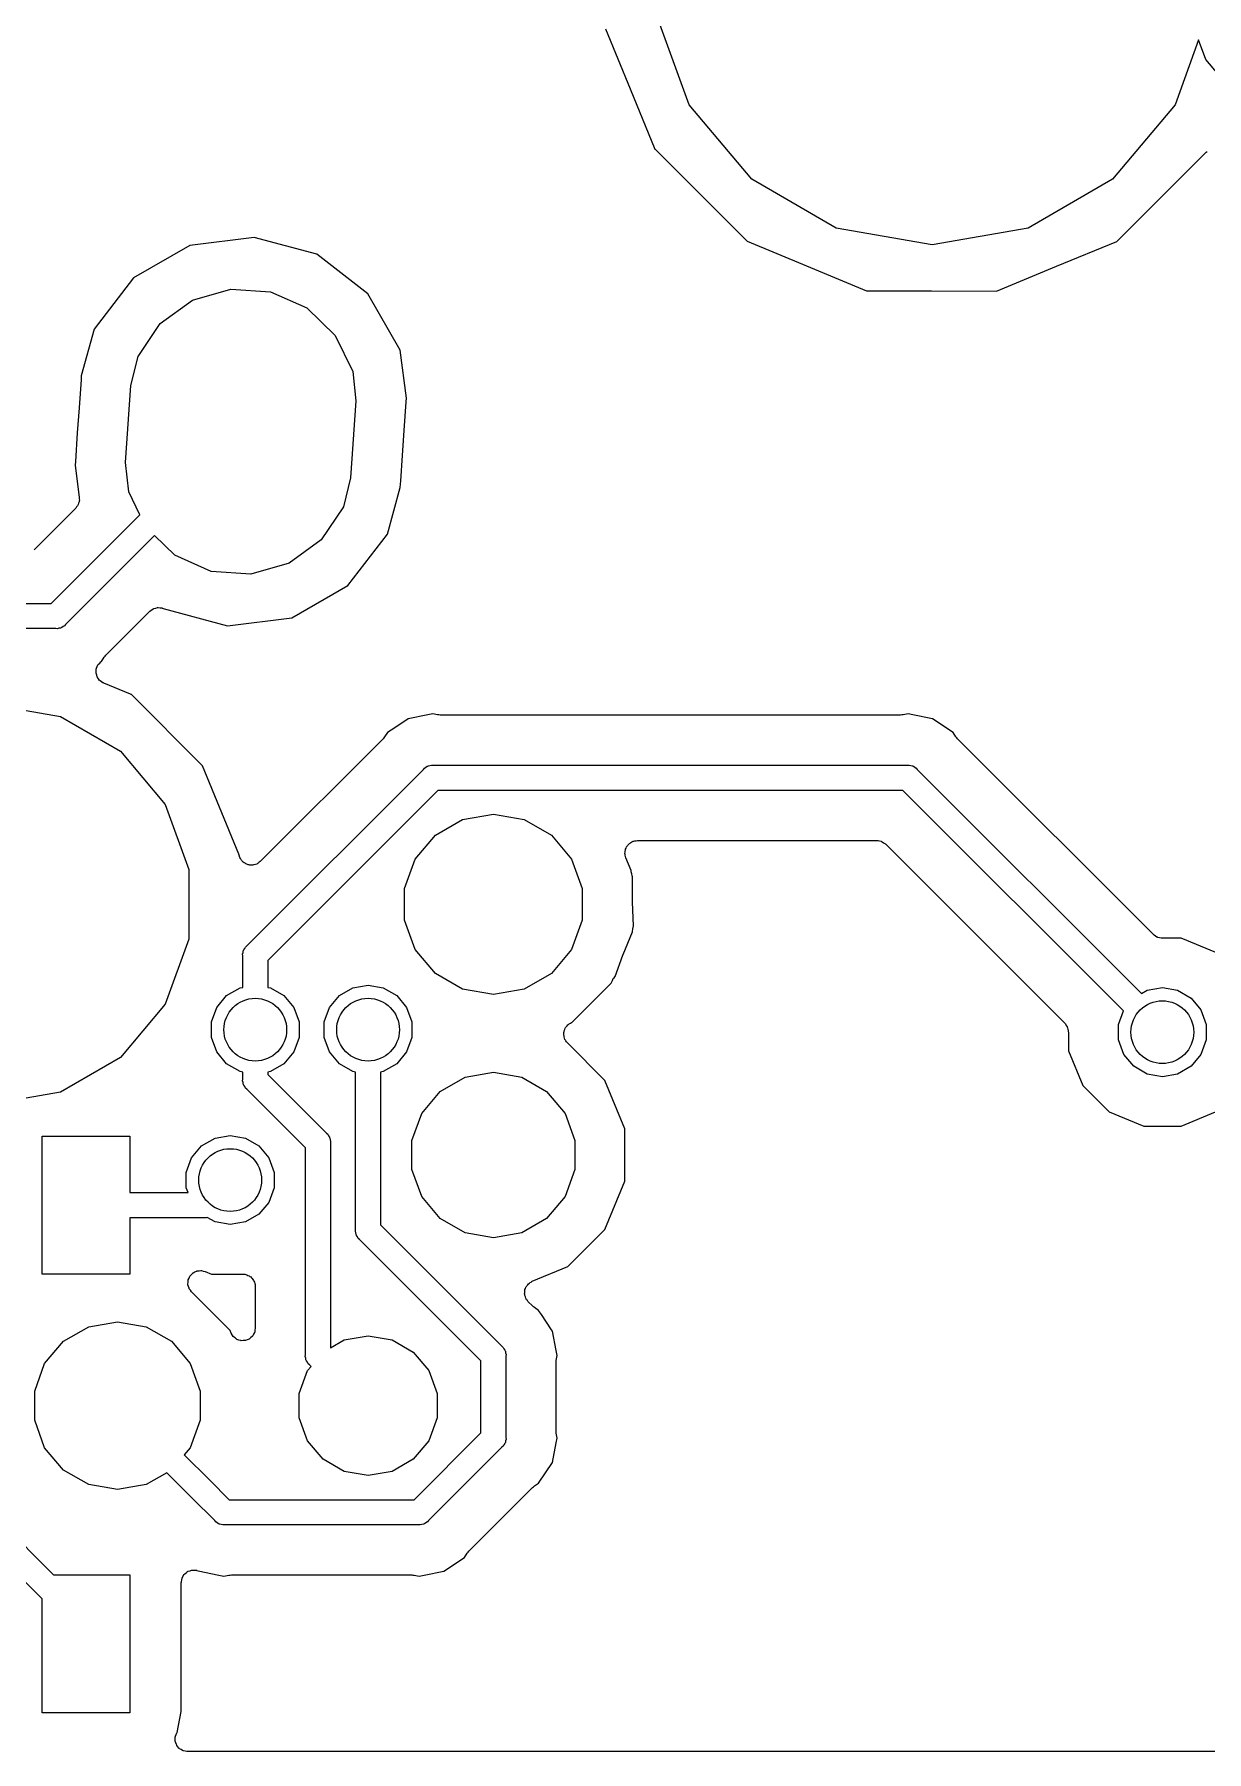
# Model space of a CAD drawing. Extents: x 240.1 to 314.9, y -176.2 to -102.8.
# Drawn here: x 287.45 to 299.33, y -176.23 to -158.82 of the extents above; entities that cross this region are included whole.
import ezdxf

# ---------------------------------------------------------------- set-up
doc = ezdxf.new("R2010")
doc.units = 0
doc.header["$MEASUREMENT"] = 0
doc.layers.add('BLACK', color=7, linetype='CONTINUOUS')

msp = doc.modelspace()

# ---------------------------------------------------------------- linework, layer by layer
at = {"layer": 'BLACK', "linetype": 'CONTINUOUS'}
for p, q in [((294.083, -159.537), (293.745, -158.609)), ((293.235, -158.768), (293.487, -159.376)), ((299.246, -158.88), (299.007, -159.537)), ((299.319, -159.08), (299.246, -158.88)), ((299.75, -159.593), (299.319, -159.08)), ((293.487, -159.376), (293.487, -159.376)), ((293.487, -159.376), (293.487, -159.376)), ((293.487, -159.376), (293.737, -159.986)), ((294.717, -160.293), (294.083, -159.537)), ((299.007, -159.537), (298.373, -160.293)), ((293.737, -159.986), (293.738, -159.986)), ((293.738, -159.986), (294.671, -160.919)), ((298.416, -160.922), (299.314, -160.024)), ((299.314, -160.024), (299.323, -160.018)), ((299.323, -160.018), (299.331, -160.01)), ((295.573, -160.787), (294.717, -160.293)), ((298.373, -160.293), (297.517, -160.787)), ((296.545, -160.958), (295.573, -160.787)), ((297.517, -160.787), (296.545, -160.958)), ((289.024, -160.964), (288.454, -161.291)), ((289.676, -160.881), (289.024, -160.964)), ((290.31, -161.053), (289.676, -160.881)), ((294.671, -160.919), (295.274, -161.169)), ((297.806, -161.173), (298.416, -160.923)), ((298.416, -160.923), (298.416, -160.922)), ((290.829, -161.454), (290.31, -161.053)), ((288.454, -161.291), (288.053, -161.81)), ((295.274, -161.169), (295.274, -161.169)), ((295.274, -161.169), (295.274, -161.169)), ((295.274, -161.169), (295.882, -161.423)), ((297.198, -161.425), (297.806, -161.173)), ((297.806, -161.173), (297.806, -161.173)), ((297.806, -161.173), (297.806, -161.173)), ((289.05, -161.517), (289.438, -161.406)), ((289.438, -161.406), (289.84, -161.434)), ((289.84, -161.434), (290.208, -161.597)), ((291.156, -162.024), (290.829, -161.454)), ((295.882, -161.423), (296.54, -161.423)), ((296.54, -161.423), (296.54, -161.423)), ((296.54, -161.423), (296.54, -161.423)), ((296.54, -161.423), (297.198, -161.425)), ((288.724, -161.755), (289.05, -161.517)), ((290.208, -161.597), (290.498, -161.877)), ((288.053, -161.81), (287.924, -162.284)), ((288.499, -162.089), (288.724, -161.755)), ((290.498, -161.877), (290.675, -162.239)), ((288.427, -162.382), (288.499, -162.089)), ((291.218, -162.511), (291.156, -162.024)), ((287.922, -162.32), (287.902, -162.61)), ((287.924, -162.284), (287.922, -162.32)), ((287.922, -162.32), (287.922, -162.32)), ((290.675, -162.239), (290.707, -162.539)), ((288.373, -163.161), (288.427, -162.382)), ((291.216, -162.547), (291.218, -162.511)), ((287.902, -162.61), (287.884, -162.863)), ((290.707, -162.539), (290.653, -163.318)), ((291.196, -162.837), (291.216, -162.547)), ((291.216, -162.547), (291.216, -162.547)), ((287.884, -162.863), (287.864, -163.153)), ((287.884, -162.863), (287.884, -162.863)), ((291.178, -163.09), (291.196, -162.837)), ((291.196, -162.837), (291.196, -162.837)), ((287.864, -163.153), (287.862, -163.189)), ((287.862, -163.189), (287.904, -163.518)), ((287.864, -163.153), (287.864, -163.153)), ((288.405, -163.461), (288.373, -163.161)), ((291.161, -163.347), (291.178, -163.09)), ((291.178, -163.09), (291.178, -163.09)), ((290.653, -163.318), (290.581, -163.611)), ((291.156, -163.416), (291.161, -163.347)), ((287.897, -163.575), (287.893, -163.588)), ((287.902, -163.562), (287.897, -163.575)), ((287.905, -163.545), (287.902, -163.554)), ((287.902, -163.554), (287.902, -163.562)), ((287.904, -163.518), (287.903, -163.532)), ((287.903, -163.532), (287.905, -163.545)), ((288.518, -163.693), (288.405, -163.461)), ((291.027, -163.89), (291.156, -163.416)), ((287.868, -163.624), (287.445, -164.047)), ((287.618, -164.592), (288.518, -163.693)), ((287.876, -163.613), (287.868, -163.624)), ((287.885, -163.603), (287.876, -163.613)), ((287.888, -163.595), (287.885, -163.603)), ((287.893, -163.588), (287.888, -163.595)), ((290.581, -163.611), (290.356, -163.945)), ((288.666, -163.904), (287.765, -164.805)), ((288.872, -164.103), (288.666, -163.904)), ((290.626, -164.409), (291.027, -163.89)), ((290.356, -163.945), (290.03, -164.183)), ((289.24, -164.266), (288.872, -164.103)), ((289.642, -164.294), (289.24, -164.266)), ((290.03, -164.183), (289.642, -164.294)), ((290.056, -164.736), (290.626, -164.409)), ((286.137, -164.592), (287.618, -164.592)), ((288.173, -165.115), (288.618, -164.67)), ((288.618, -164.67), (288.621, -164.668)), ((288.621, -164.668), (288.623, -164.666)), ((288.623, -164.666), (288.639, -164.655)), ((288.639, -164.655), (288.654, -164.644)), ((288.654, -164.644), (288.657, -164.644)), ((288.657, -164.644), (288.66, -164.642)), ((288.66, -164.642), (288.679, -164.638)), ((288.679, -164.638), (288.697, -164.633)), ((288.697, -164.633), (288.7, -164.633)), ((288.7, -164.633), (288.703, -164.633)), ((288.703, -164.633), (288.722, -164.635)), ((288.722, -164.635), (288.741, -164.637)), ((288.741, -164.637), (288.744, -164.638)), ((288.744, -164.638), (288.747, -164.639)), ((288.747, -164.639), (288.755, -164.643)), ((288.755, -164.643), (289.404, -164.819)), ((289.404, -164.819), (290.056, -164.736)), ((287.665, -164.846), (286.184, -164.846)), ((287.682, -164.847), (287.665, -164.846)), ((287.698, -164.843), (287.682, -164.847)), ((287.715, -164.84), (287.698, -164.843)), ((287.72, -164.837), (287.715, -164.84)), ((287.726, -164.836), (287.72, -164.837)), ((287.739, -164.826), (287.726, -164.836)), ((287.754, -164.818), (287.739, -164.826)), ((287.765, -164.805), (287.754, -164.818)), ((288.128, -165.178), (288.157, -165.134)), ((288.157, -165.134), (288.166, -165.125)), ((288.166, -165.125), (288.173, -165.115)), ((288.074, -165.29), (288.076, -165.273)), ((288.075, -165.295), (288.074, -165.29)), ((288.075, -165.299), (288.075, -165.295)), ((288.08, -165.316), (288.075, -165.299)), ((288.076, -165.255), (288.078, -165.251)), ((288.076, -165.273), (288.076, -165.255)), ((288.078, -165.246), (288.086, -165.231)), ((288.078, -165.251), (288.078, -165.246)), ((288.084, -165.333), (288.08, -165.316)), ((288.086, -165.231), (288.093, -165.214)), ((288.093, -165.214), (288.096, -165.211)), ((288.096, -165.211), (288.098, -165.207)), ((288.098, -165.207), (288.111, -165.195)), ((288.111, -165.195), (288.122, -165.182)), ((288.122, -165.182), (288.126, -165.179)), ((288.126, -165.179), (288.128, -165.178)), ((288.087, -165.337), (288.084, -165.333)), ((288.088, -165.341), (288.087, -165.337)), ((288.099, -165.355), (288.088, -165.341)), ((288.109, -165.37), (288.099, -165.355)), ((288.112, -165.372), (288.109, -165.37)), ((288.115, -165.376), (288.112, -165.372)), ((288.13, -165.385), (288.115, -165.376)), ((288.144, -165.396), (288.13, -165.385)), ((288.149, -165.397), (288.144, -165.396)), ((288.153, -165.399), (288.149, -165.397)), ((288.424, -165.509), (288.153, -165.399)), ((287.02, -165.615), (287.712, -165.737)), ((288.43, -165.513), (288.424, -165.509)), ((288.432, -165.514), (288.43, -165.513)), ((289.146, -166.228), (288.432, -165.514)), ((287.712, -165.737), (288.321, -166.089)), ((291.237, -165.76), (291.1, -165.851)), ((291.434, -165.721), (291.237, -165.76)), ((291.485, -165.711), (291.434, -165.721)), ((291.434, -165.721), (291.434, -165.721)), ((291.535, -165.721), (291.485, -165.711)), ((291.547, -165.721), (291.535, -165.721)), ((291.56, -165.723), (291.547, -165.721)), ((296.226, -165.723), (291.56, -165.723)), ((296.238, -165.721), (296.226, -165.723)), ((296.251, -165.721), (296.238, -165.721)), ((296.301, -165.711), (296.251, -165.721)), ((296.351, -165.721), (296.301, -165.711)), ((296.549, -165.76), (296.351, -165.721)), ((296.351, -165.721), (296.351, -165.721)), ((296.759, -165.9), (296.549, -165.76)), ((290.983, -165.962), (289.738, -167.206)), ((290.99, -165.952), (290.983, -165.962)), ((290.998, -165.943), (290.99, -165.952)), ((291.027, -165.9), (290.998, -165.943)), ((291.1, -165.851), (291.027, -165.9)), ((296.787, -165.943), (296.759, -165.9)), ((296.796, -165.952), (296.787, -165.943)), ((296.803, -165.962), (296.796, -165.952)), ((298.787, -167.946), (296.803, -165.962)), ((288.321, -166.089), (288.773, -166.628)), ((289.147, -166.23), (289.146, -166.228)), ((289.151, -166.237), (289.147, -166.23)), ((289.522, -167.132), (289.151, -166.237)), ((289.601, -168.062), (291.391, -166.272)), ((291.391, -166.272), (291.402, -166.259)), ((291.402, -166.259), (291.416, -166.251)), ((291.416, -166.251), (291.43, -166.241)), ((291.43, -166.241), (291.436, -166.24)), ((291.436, -166.24), (291.441, -166.237)), ((291.441, -166.237), (291.457, -166.234)), ((291.457, -166.234), (291.473, -166.23)), ((291.473, -166.23), (291.49, -166.231)), ((291.49, -166.231), (296.296, -166.231)), ((296.296, -166.231), (296.312, -166.23)), ((296.312, -166.23), (296.329, -166.234)), ((296.329, -166.234), (296.345, -166.237)), ((296.345, -166.237), (296.35, -166.24)), ((296.35, -166.24), (296.356, -166.241)), ((296.356, -166.241), (296.369, -166.251)), ((296.369, -166.251), (296.384, -166.259)), ((296.384, -166.259), (296.395, -166.272)), ((296.395, -166.272), (298.667, -168.544)), ((291.537, -166.485), (289.814, -168.208)), ((296.248, -166.485), (291.537, -166.485)), ((298.484, -168.72), (296.248, -166.485)), ((288.773, -166.628), (289.014, -167.288)), ((291.512, -166.939), (291.787, -166.78)), ((291.787, -166.78), (292.1, -166.725)), ((292.1, -166.725), (292.413, -166.78)), ((292.413, -166.78), (292.688, -166.939)), ((291.308, -167.183), (291.512, -166.939)), ((292.688, -166.939), (292.892, -167.183)), ((293.445, -167.07), (293.45, -167.057)), ((293.45, -167.057), (293.455, -167.05)), ((293.455, -167.05), (293.459, -167.043)), ((293.459, -167.043), (293.469, -167.033)), ((293.469, -167.033), (293.478, -167.023)), ((293.478, -167.023), (293.485, -167.019)), ((293.485, -167.019), (293.491, -167.013)), ((293.491, -167.013), (293.504, -167.008)), ((293.504, -167.008), (293.516, -167.001)), ((293.516, -167.001), (293.524, -166.999)), ((293.524, -166.999), (293.532, -166.996)), ((293.532, -166.996), (293.546, -166.996)), ((293.546, -166.996), (293.559, -166.993)), ((293.559, -166.993), (295.985, -166.993)), ((295.985, -166.993), (295.991, -166.994)), ((295.991, -166.994), (295.997, -166.994)), ((295.997, -166.994), (296.013, -166.998)), ((296.013, -166.998), (296.029, -167.001)), ((296.029, -167.001), (296.034, -167.004)), ((296.034, -167.004), (296.039, -167.005)), ((296.039, -167.005), (296.053, -167.015)), ((296.053, -167.015), (296.067, -167.023)), ((296.067, -167.023), (296.071, -167.027)), ((296.071, -167.027), (296.075, -167.03)), ((296.075, -167.03), (297.889, -168.844)), ((289.526, -167.151), (289.522, -167.132)), ((289.527, -167.153), (289.526, -167.151)), ((289.527, -167.155), (289.527, -167.153)), ((289.531, -167.165), (289.527, -167.155)), ((289.539, -167.177), (289.531, -167.165)), ((289.545, -167.189), (289.539, -167.177)), ((289.551, -167.195), (289.545, -167.189)), ((289.555, -167.202), (289.551, -167.195)), ((289.566, -167.211), (289.555, -167.202)), ((289.576, -167.221), (289.566, -167.211)), ((289.583, -167.224), (289.576, -167.221)), ((289.59, -167.229), (289.583, -167.224)), ((289.603, -167.233), (289.59, -167.229)), ((289.616, -167.239), (289.603, -167.233)), ((289.702, -167.232), (289.689, -167.235)), ((289.709, -167.227), (289.702, -167.232)), ((289.717, -167.224), (289.709, -167.227)), ((289.727, -167.214), (289.717, -167.224)), ((289.738, -167.206), (289.727, -167.214)), ((291.199, -167.481), (291.308, -167.183)), ((292.892, -167.183), (293.001, -167.481)), ((293.433, -167.126), (293.434, -167.112)), ((293.434, -167.134), (293.433, -167.126)), ((293.434, -167.098), (293.437, -167.09)), ((293.434, -167.112), (293.434, -167.098)), ((293.434, -167.142), (293.434, -167.134)), ((293.439, -167.155), (293.434, -167.142)), ((293.437, -167.09), (293.438, -167.082)), ((293.438, -167.082), (293.445, -167.07)), ((293.442, -167.169), (293.439, -167.155)), ((293.496, -167.298), (293.442, -167.169)), ((289.014, -167.288), (289.014, -167.992)), ((289.624, -167.24), (289.616, -167.239)), ((289.632, -167.242), (289.624, -167.24)), ((289.646, -167.242), (289.632, -167.242)), ((289.66, -167.243), (289.646, -167.242)), ((289.668, -167.241), (289.66, -167.243)), ((289.676, -167.24), (289.668, -167.241)), ((289.689, -167.235), (289.676, -167.24)), ((293.496, -167.309), (293.496, -167.298)), ((293.501, -167.33), (293.496, -167.309)), ((293.496, -167.309), (293.496, -167.309)), ((293.496, -167.309), (293.496, -167.309)), ((293.506, -167.352), (293.501, -167.33)), ((293.509, -167.36), (293.506, -167.352)), ((293.506, -167.352), (293.506, -167.352)), ((293.506, -167.352), (293.506, -167.352)), ((293.509, -167.608), (293.509, -167.36)), ((291.199, -167.799), (291.199, -167.481)), ((293.001, -167.481), (293.001, -167.799)), ((293.509, -167.61), (293.509, -167.608)), ((293.509, -167.613), (293.509, -167.61)), ((293.519, -167.861), (293.509, -167.613)), ((291.308, -168.097), (291.199, -167.799)), ((293.001, -167.799), (292.892, -168.097)), ((293.414, -168.149), (293.509, -167.92)), ((293.509, -167.912), (293.513, -167.89)), ((293.509, -167.92), (293.509, -167.912)), ((293.509, -167.912), (293.509, -167.912)), ((293.509, -167.912), (293.509, -167.912)), ((293.513, -167.89), (293.517, -167.869)), ((293.517, -167.869), (293.519, -167.861)), ((293.517, -167.869), (293.517, -167.869)), ((293.517, -167.869), (293.517, -167.869)), ((289.014, -167.992), (288.773, -168.652)), ((289.569, -168.107), (289.57, -168.101)), ((289.57, -168.101), (289.58, -168.087)), ((289.58, -168.087), (289.588, -168.073)), ((289.588, -168.073), (289.601, -168.062)), ((291.512, -168.341), (291.308, -168.097)), ((292.892, -168.097), (292.688, -168.341)), ((298.791, -167.949), (298.787, -167.946)), ((298.795, -167.953), (298.791, -167.949)), ((298.809, -167.961), (298.795, -167.953)), ((298.823, -167.971), (298.809, -167.961)), ((298.828, -167.972), (298.823, -167.971)), ((298.833, -167.975), (298.828, -167.972)), ((298.849, -167.978), (298.833, -167.975)), ((298.865, -167.982), (298.849, -167.978)), ((298.871, -167.982), (298.865, -167.982)), ((298.877, -167.983), (298.871, -167.982)), ((299.068, -167.983), (298.877, -167.983)), ((299.42, -168.129), (299.068, -167.983)), ((289.559, -168.145), (289.563, -168.128)), ((289.56, -168.161), (289.559, -168.145)), ((289.56, -168.27), (289.56, -168.161)), ((289.56, -168.481), (289.56, -168.27)), ((289.56, -168.27), (289.56, -168.27)), ((289.563, -168.128), (289.566, -168.112)), ((289.566, -168.112), (289.569, -168.107)), ((289.814, -168.208), (289.814, -168.481)), ((293.333, -168.371), (293.412, -168.154)), ((293.412, -168.154), (293.413, -168.152)), ((293.413, -168.152), (293.414, -168.149)), ((291.787, -168.5), (291.512, -168.341)), ((292.688, -168.341), (292.413, -168.5)), ((292.898, -168.834), (293.294, -168.438)), ((293.294, -168.438), (293.306, -168.411)), ((293.306, -168.411), (293.311, -168.403)), ((293.311, -168.403), (293.315, -168.393)), ((293.315, -168.393), (293.323, -168.384)), ((293.323, -168.384), (293.329, -168.374)), ((293.329, -168.374), (293.333, -168.371)), ((289.296, -168.684), (289.397, -168.564)), ((289.397, -168.564), (289.533, -168.486)), ((289.533, -168.486), (289.56, -168.481)), ((289.814, -168.481), (289.841, -168.486)), ((289.841, -168.486), (289.977, -168.564)), ((289.977, -168.564), (290.078, -168.684)), ((290.439, -168.684), (290.54, -168.564)), ((290.54, -168.564), (290.676, -168.486)), ((290.676, -168.486), (290.83, -168.459)), ((290.83, -168.459), (290.984, -168.486)), ((290.984, -168.486), (291.12, -168.564)), ((291.12, -168.564), (291.221, -168.684)), ((292.1, -168.555), (291.787, -168.5)), ((292.413, -168.5), (292.1, -168.555)), ((298.667, -168.544), (298.724, -168.511)), ((298.724, -168.511), (298.878, -168.484)), ((298.878, -168.484), (299.033, -168.511)), ((299.033, -168.511), (299.169, -168.59)), ((299.169, -168.59), (299.269, -168.71)), ((288.773, -168.652), (288.321, -169.191)), ((289.243, -168.832), (289.296, -168.684)), ((290.078, -168.684), (290.131, -168.832)), ((290.385, -168.832), (290.439, -168.684)), ((291.221, -168.684), (291.274, -168.832)), ((298.434, -168.857), (298.484, -168.72)), ((299.269, -168.71), (299.323, -168.857)), ((289.243, -168.988), (289.243, -168.832)), ((290.131, -168.832), (290.131, -168.988)), ((290.385, -168.988), (290.385, -168.832)), ((291.274, -168.832), (291.274, -168.988)), ((292.813, -168.966), (292.815, -168.952)), ((292.816, -168.974), (292.813, -168.966)), ((292.814, -168.938), (292.817, -168.93)), ((292.815, -168.952), (292.814, -168.938)), ((292.817, -168.922), (292.823, -168.909)), ((292.817, -168.93), (292.817, -168.922)), ((292.823, -168.909), (292.827, -168.896)), ((292.827, -168.896), (292.832, -168.889)), ((292.832, -168.889), (292.836, -168.882)), ((292.836, -168.882), (292.846, -168.872)), ((292.846, -168.872), (292.854, -168.861)), ((292.854, -168.861), (292.861, -168.856)), ((292.861, -168.856), (292.867, -168.85)), ((292.867, -168.85), (292.88, -168.845)), ((292.88, -168.845), (292.891, -168.837)), ((292.891, -168.837), (292.898, -168.834)), ((297.889, -168.844), (297.892, -168.848)), ((297.892, -168.848), (297.896, -168.852)), ((297.896, -168.852), (297.904, -168.866)), ((297.904, -168.866), (297.914, -168.88)), ((297.914, -168.88), (297.915, -168.885)), ((297.915, -168.885), (297.918, -168.89)), ((297.918, -168.89), (297.921, -168.906)), ((297.921, -168.906), (297.925, -168.922)), ((297.925, -168.922), (297.925, -168.928)), ((297.925, -168.928), (297.926, -168.934)), ((297.926, -168.934), (297.926, -169.125)), ((298.434, -169.014), (298.434, -168.857)), ((299.323, -168.857), (299.323, -169.014)), ((289.296, -169.136), (289.243, -168.988)), ((289.397, -169.256), (289.296, -169.136)), ((290.078, -169.136), (289.977, -169.256)), ((290.131, -168.988), (290.078, -169.136)), ((290.439, -169.136), (290.385, -168.988)), ((290.54, -169.256), (290.439, -169.136)), ((291.221, -169.136), (291.12, -169.256)), ((291.274, -168.988), (291.221, -169.136)), ((292.816, -168.982), (292.816, -168.974)), ((292.821, -168.995), (292.816, -168.982)), ((292.825, -169.008), (292.821, -168.995)), ((292.83, -169.015), (292.825, -169.008)), ((292.833, -169.023), (292.83, -169.015)), ((292.842, -169.033), (292.833, -169.023)), ((292.85, -169.044), (292.842, -169.033)), ((293.23, -169.425), (292.85, -169.044)), ((297.926, -169.125), (298.071, -169.475)), ((298.488, -169.161), (298.434, -169.014)), ((299.323, -169.014), (299.269, -169.161)), ((288.321, -169.191), (287.712, -169.543)), ((289.533, -169.334), (289.397, -169.256)), ((289.977, -169.256), (289.841, -169.334)), ((290.676, -169.334), (290.54, -169.256)), ((291.12, -169.256), (290.984, -169.334)), ((298.588, -169.281), (298.488, -169.161)), ((298.724, -169.36), (298.588, -169.281)), ((299.169, -169.281), (299.033, -169.36)), ((299.269, -169.161), (299.169, -169.281)), ((289.56, -169.339), (289.533, -169.334)), ((289.559, -169.429), (289.56, -169.412)), ((289.563, -169.446), (289.559, -169.429)), ((289.56, -169.412), (289.56, -169.339)), ((289.566, -169.462), (289.563, -169.446)), ((289.569, -169.467), (289.566, -169.462)), ((289.57, -169.472), (289.569, -169.467)), ((289.58, -169.486), (289.57, -169.472)), ((289.588, -169.501), (289.58, -169.486)), ((289.841, -169.334), (289.814, -169.339)), ((289.814, -169.339), (289.814, -169.365)), ((289.814, -169.365), (290.408, -169.959)), ((290.703, -169.339), (290.676, -169.334)), ((290.703, -170.936), (290.703, -169.339)), ((290.984, -169.334), (290.957, -169.339)), ((290.957, -169.339), (290.957, -170.889)), ((291.561, -169.538), (291.813, -169.392)), ((291.813, -169.392), (292.1, -169.342)), ((292.1, -169.342), (292.387, -169.392)), ((292.387, -169.392), (292.639, -169.538)), ((293.433, -169.915), (293.23, -169.425)), ((298.071, -169.475), (298.339, -169.743)), ((298.878, -169.387), (298.724, -169.36)), ((299.033, -169.36), (298.878, -169.387)), ((287.712, -169.543), (287.02, -169.665)), ((289.601, -169.512), (289.588, -169.501)), ((290.195, -170.106), (289.601, -169.512)), ((291.374, -169.761), (291.561, -169.538)), ((292.639, -169.538), (292.826, -169.761)), ((291.274, -170.034), (291.374, -169.761)), ((292.826, -169.761), (292.925, -170.034)), ((298.339, -169.743), (298.689, -169.888)), ((299.068, -169.888), (299.418, -169.743)), ((287.528, -171.386), (287.528, -169.989)), ((287.528, -169.989), (288.417, -169.989)), ((288.417, -169.989), (288.417, -170.561)), ((289.143, -170.088), (289.279, -170.01)), ((289.279, -170.01), (289.433, -169.983)), ((289.433, -169.983), (289.587, -170.01)), ((289.587, -170.01), (289.723, -170.088)), ((290.408, -169.959), (290.421, -169.97)), ((290.421, -169.97), (290.429, -169.985)), ((290.429, -169.985), (290.439, -169.998)), ((290.439, -169.998), (290.44, -170.004)), ((290.44, -170.004), (290.443, -170.009)), ((290.443, -170.009), (290.446, -170.025)), ((293.433, -170.445), (293.433, -169.915)), ((298.689, -169.888), (299.068, -169.888)), ((289.042, -170.208), (289.143, -170.088)), ((289.723, -170.088), (289.824, -170.208)), ((290.195, -172.206), (290.195, -170.106)), ((290.446, -170.025), (290.45, -170.042)), ((290.45, -170.042), (290.449, -170.059)), ((290.449, -170.059), (290.449, -172.133)), ((291.274, -170.326), (291.274, -170.034)), ((292.925, -170.034), (292.925, -170.326)), ((288.988, -170.356), (289.042, -170.208)), ((288.988, -170.512), (288.988, -170.356)), ((289.824, -170.208), (289.877, -170.356)), ((289.877, -170.356), (289.877, -170.512)), ((291.374, -170.599), (291.274, -170.326)), ((292.925, -170.326), (292.826, -170.599)), ((289.006, -170.561), (288.988, -170.512)), ((289.877, -170.512), (289.824, -170.66)), ((293.23, -170.935), (293.433, -170.445)), ((288.417, -170.561), (289.006, -170.561)), ((289.824, -170.66), (289.723, -170.78)), ((291.561, -170.822), (291.374, -170.599)), ((292.826, -170.599), (292.639, -170.822)), ((289.173, -170.815), (288.417, -170.815)), ((288.417, -170.815), (288.417, -171.386)), ((289.19, -170.816), (289.173, -170.815)), ((289.201, -170.814), (289.19, -170.816)), ((289.279, -170.858), (289.201, -170.814)), ((289.433, -170.885), (289.279, -170.858)), ((289.587, -170.858), (289.433, -170.885)), ((289.723, -170.78), (289.587, -170.858)), ((291.813, -170.968), (291.561, -170.822)), ((292.639, -170.822), (292.387, -170.968)), ((290.702, -170.953), (290.703, -170.936)), ((290.706, -170.97), (290.702, -170.953)), ((290.709, -170.986), (290.706, -170.97)), ((290.712, -170.991), (290.709, -170.986)), ((290.713, -170.997), (290.712, -170.991)), ((290.723, -171.01), (290.713, -170.997)), ((290.731, -171.025), (290.723, -171.01)), ((290.744, -171.036), (290.731, -171.025)), ((291.973, -172.265), (290.744, -171.036)), ((290.957, -170.889), (292.186, -172.118)), ((292.1, -171.018), (291.813, -170.968)), ((292.387, -170.968), (292.1, -171.018)), ((292.855, -171.31), (293.23, -170.935)), ((288.417, -171.386), (287.528, -171.386)), ((289.016, -171.427), (289.023, -171.409)), ((289.023, -171.409), (289.025, -171.407)), ((289.025, -171.407), (289.027, -171.404)), ((289.027, -171.404), (289.04, -171.391)), ((289.04, -171.391), (289.053, -171.376)), ((289.053, -171.376), (289.056, -171.375)), ((289.056, -171.375), (289.058, -171.373)), ((289.058, -171.373), (289.075, -171.365)), ((289.075, -171.365), (289.092, -171.356)), ((289.092, -171.356), (289.095, -171.356)), ((289.095, -171.356), (289.098, -171.355)), ((289.098, -171.355), (289.117, -171.353)), ((289.117, -171.353), (289.136, -171.35)), ((289.136, -171.35), (289.139, -171.351)), ((289.139, -171.351), (289.142, -171.351)), ((289.142, -171.351), (289.16, -171.356)), ((289.16, -171.356), (289.179, -171.36)), ((289.179, -171.36), (289.244, -171.386)), ((289.244, -171.386), (289.56, -171.386)), ((289.56, -171.386), (289.571, -171.388)), ((289.571, -171.388), (289.582, -171.388)), ((289.582, -171.388), (289.592, -171.392)), ((289.592, -171.392), (289.603, -171.394)), ((289.603, -171.394), (289.613, -171.4)), ((289.613, -171.4), (289.624, -171.404)), ((289.624, -171.404), (289.632, -171.411)), ((292.494, -171.46), (292.855, -171.31)), ((289.004, -171.488), (289.006, -171.469)), ((289.005, -171.491), (289.004, -171.488)), ((289.005, -171.494), (289.005, -171.491)), ((289.011, -171.512), (289.005, -171.494)), ((289.006, -171.469), (289.007, -171.45)), ((289.007, -171.45), (289.008, -171.447)), ((289.008, -171.444), (289.016, -171.427)), ((289.008, -171.447), (289.008, -171.444)), ((289.016, -171.531), (289.011, -171.512)), ((289.017, -171.533), (289.016, -171.531)), ((289.018, -171.536), (289.017, -171.533)), ((289.03, -171.551), (289.018, -171.536)), ((289.041, -171.567), (289.03, -171.551)), ((289.431, -171.957), (289.041, -171.567)), ((289.632, -171.411), (289.642, -171.416)), ((289.642, -171.416), (289.649, -171.425)), ((289.649, -171.425), (289.657, -171.432)), ((289.657, -171.432), (289.663, -171.441)), ((289.663, -171.441), (289.67, -171.45)), ((289.67, -171.45), (289.674, -171.46)), ((289.674, -171.46), (289.679, -171.47)), ((289.679, -171.47), (289.681, -171.481)), ((289.681, -171.481), (289.685, -171.491)), ((289.685, -171.491), (289.685, -171.503)), ((289.685, -171.503), (289.687, -171.513)), ((289.687, -171.513), (289.687, -171.936)), ((292.416, -171.588), (292.418, -171.575)), ((292.417, -171.561), (292.42, -171.553)), ((292.418, -171.575), (292.417, -171.561)), ((292.42, -171.544), (292.426, -171.532)), ((292.42, -171.553), (292.42, -171.544)), ((292.426, -171.532), (292.43, -171.519)), ((292.43, -171.519), (292.435, -171.512)), ((292.435, -171.512), (292.439, -171.505)), ((292.439, -171.505), (292.449, -171.495)), ((292.449, -171.495), (292.457, -171.484)), ((292.457, -171.484), (292.464, -171.479)), ((292.464, -171.479), (292.47, -171.473)), ((292.47, -171.473), (292.483, -171.467)), ((292.483, -171.467), (292.494, -171.46)), ((292.419, -171.596), (292.416, -171.588)), ((292.419, -171.605), (292.419, -171.596)), ((292.424, -171.618), (292.419, -171.605)), ((292.428, -171.631), (292.424, -171.618)), ((292.433, -171.638), (292.428, -171.631)), ((292.436, -171.646), (292.433, -171.638)), ((292.445, -171.656), (292.436, -171.646)), ((292.453, -171.667), (292.445, -171.656)), ((292.496, -171.71), (292.453, -171.667)), ((292.506, -171.717), (292.496, -171.71)), ((292.515, -171.726), (292.506, -171.717)), ((292.558, -171.754), (292.515, -171.726)), ((292.586, -171.797), (292.558, -171.754)), ((287.743, -172.068), (287.999, -171.92)), ((287.999, -171.92), (288.29, -171.869)), ((288.29, -171.869), (288.581, -171.92)), ((288.581, -171.92), (288.837, -172.068)), ((292.689, -171.95), (292.586, -171.797)), ((287.553, -172.294), (287.743, -172.068)), ((288.837, -172.068), (289.027, -172.294)), ((289.443, -171.985), (289.431, -171.957)), ((289.453, -172.001), (289.443, -171.985)), ((289.463, -172.018), (289.453, -172.001)), ((289.465, -172.02), (289.463, -172.018)), ((289.466, -172.022), (289.465, -172.02)), ((289.482, -172.034), (289.466, -172.022)), ((289.497, -172.046), (289.482, -172.034)), ((289.499, -172.047), (289.497, -172.046)), ((289.501, -172.049), (289.499, -172.047)), ((289.52, -172.055), (289.501, -172.049)), ((289.538, -172.061), (289.52, -172.055)), ((289.541, -172.061), (289.538, -172.061)), ((289.543, -172.062), (289.541, -172.061)), ((289.563, -172.061), (289.543, -172.062)), ((289.582, -172.061), (289.563, -172.061)), ((289.585, -172.061), (289.582, -172.061)), ((289.587, -172.06), (289.585, -172.061)), ((289.605, -172.053), (289.587, -172.06)), ((289.624, -172.046), (289.605, -172.053)), ((289.626, -172.045), (289.624, -172.046)), ((289.628, -172.044), (289.626, -172.045)), ((289.642, -172.03), (289.628, -172.044)), ((289.657, -172.018), (289.642, -172.03)), ((289.659, -172.016), (289.657, -172.018)), ((289.661, -172.014), (289.659, -172.016)), ((289.67, -171.997), (289.661, -172.014)), ((289.679, -171.98), (289.67, -171.997)), ((289.68, -171.977), (289.679, -171.98)), ((289.681, -171.975), (289.68, -171.977)), ((289.684, -171.955), (289.681, -171.975)), ((289.687, -171.936), (289.684, -171.955)), ((290.449, -172.133), (290.587, -172.053)), ((290.587, -172.053), (290.83, -172.011)), ((290.83, -172.011), (291.073, -172.053)), ((291.073, -172.053), (291.286, -172.177)), ((292.698, -171.964), (292.689, -171.95)), ((292.689, -171.95), (292.689, -171.95)), ((292.737, -172.162), (292.698, -171.964)), ((290.194, -172.223), (290.195, -172.206)), ((290.198, -172.24), (290.194, -172.223)), ((290.201, -172.256), (290.198, -172.24)), ((290.204, -172.261), (290.201, -172.256)), ((290.205, -172.266), (290.204, -172.261)), ((290.215, -172.28), (290.205, -172.266)), ((291.286, -172.177), (291.444, -172.365)), ((291.973, -172.995), (291.973, -172.265)), ((292.186, -172.118), (292.199, -172.129)), ((292.199, -172.129), (292.207, -172.144)), ((292.207, -172.144), (292.217, -172.157)), ((292.217, -172.157), (292.218, -172.163)), ((292.218, -172.163), (292.221, -172.168)), ((292.221, -172.168), (292.224, -172.184)), ((292.224, -172.184), (292.228, -172.201)), ((292.228, -172.201), (292.227, -172.218)), ((292.227, -172.218), (292.227, -173.042)), ((292.735, -172.287), (292.737, -172.275)), ((292.747, -172.212), (292.737, -172.162)), ((292.737, -172.162), (292.737, -172.162)), ((292.737, -172.262), (292.747, -172.212)), ((292.737, -172.275), (292.737, -172.262)), ((287.452, -172.572), (287.553, -172.294)), ((289.027, -172.294), (289.128, -172.572)), ((290.131, -172.597), (290.216, -172.365)), ((290.223, -172.295), (290.215, -172.28)), ((290.216, -172.365), (290.252, -172.322)), ((290.236, -172.306), (290.223, -172.295)), ((290.252, -172.322), (290.236, -172.306)), ((291.444, -172.365), (291.529, -172.597)), ((292.735, -172.973), (292.735, -172.287)), ((287.452, -172.868), (287.452, -172.572)), ((289.128, -172.572), (289.128, -172.868)), ((290.131, -172.843), (290.131, -172.597)), ((291.529, -172.597), (291.529, -172.843)), ((287.553, -173.146), (287.452, -172.868)), ((289.128, -172.868), (289.027, -173.146)), ((290.216, -173.075), (290.131, -172.843)), ((291.529, -172.843), (291.444, -173.075)), ((292.737, -172.985), (292.735, -172.973)), ((287.743, -173.372), (287.553, -173.146)), ((289.027, -173.146), (288.967, -173.217)), ((290.374, -173.263), (290.216, -173.075)), ((291.444, -173.075), (291.286, -173.263)), ((291.296, -173.673), (291.973, -172.995)), ((292.186, -173.141), (291.442, -173.885)), ((292.199, -173.131), (292.186, -173.141)), ((292.207, -173.116), (292.199, -173.131)), ((292.217, -173.102), (292.207, -173.116)), ((292.218, -173.097), (292.217, -173.102)), ((292.221, -173.092), (292.218, -173.097)), ((292.224, -173.075), (292.221, -173.092)), ((292.228, -173.059), (292.224, -173.075)), ((292.227, -173.042), (292.228, -173.059)), ((292.698, -173.295), (292.737, -173.098)), ((292.737, -172.997), (292.737, -172.985)), ((292.747, -173.048), (292.737, -172.997)), ((292.737, -173.098), (292.747, -173.048)), ((292.737, -173.098), (292.737, -173.098)), ((288.967, -173.217), (289.226, -173.476)), ((290.587, -173.386), (290.374, -173.263)), ((291.286, -173.263), (291.073, -173.386)), ((292.558, -173.505), (292.698, -173.295)), ((287.999, -173.52), (287.743, -173.372)), ((288.79, -173.399), (288.581, -173.52)), ((289.046, -173.656), (288.79, -173.399)), ((289.226, -173.476), (289.226, -173.476)), ((289.226, -173.476), (289.422, -173.673)), ((290.83, -173.429), (290.587, -173.386)), ((291.073, -173.386), (290.83, -173.429)), ((288.29, -173.571), (287.999, -173.52)), ((288.581, -173.52), (288.29, -173.571)), ((289.276, -173.885), (289.046, -173.656)), ((289.046, -173.656), (289.046, -173.656)), ((291.85, -174.195), (292.496, -173.55)), ((292.496, -173.55), (292.506, -173.543)), ((292.506, -173.543), (292.515, -173.534)), ((292.515, -173.534), (292.558, -173.505)), ((289.422, -173.673), (291.296, -173.673)), ((287.114, -173.904), (287.644, -174.434)), ((289.287, -173.898), (289.276, -173.885)), ((289.301, -173.907), (289.287, -173.898)), ((289.315, -173.916), (289.301, -173.907)), ((289.32, -173.918), (289.315, -173.916)), ((289.325, -173.921), (289.32, -173.918)), ((289.342, -173.924), (289.325, -173.921)), ((289.358, -173.928), (289.342, -173.924)), ((289.375, -173.927), (289.358, -173.928)), ((291.343, -173.927), (289.375, -173.927)), ((291.359, -173.928), (291.343, -173.927)), ((291.376, -173.924), (291.359, -173.928)), ((291.392, -173.921), (291.376, -173.924)), ((291.397, -173.918), (291.392, -173.921)), ((291.403, -173.916), (291.397, -173.918)), ((291.416, -173.907), (291.403, -173.916)), ((291.431, -173.898), (291.416, -173.907)), ((291.442, -173.885), (291.431, -173.898)), ((287.528, -174.678), (286.967, -174.117)), ((291.596, -174.398), (291.806, -174.257)), ((291.806, -174.257), (291.834, -174.215)), ((291.834, -174.215), (291.843, -174.206)), ((291.843, -174.206), (291.85, -174.195)), ((287.644, -174.434), (288.417, -174.434)), ((288.417, -174.434), (288.417, -175.832)), ((288.937, -174.512), (288.938, -174.508)), ((288.937, -175.819), (288.937, -174.512)), ((288.938, -174.504), (288.942, -174.486)), ((288.938, -174.508), (288.938, -174.504)), ((288.942, -174.486), (288.945, -174.469)), ((288.945, -174.469), (288.947, -174.465)), ((288.947, -174.465), (288.948, -174.461)), ((288.948, -174.461), (288.958, -174.446)), ((288.958, -174.446), (288.967, -174.43)), ((288.967, -174.43), (288.97, -174.428)), ((288.97, -174.428), (288.973, -174.424)), ((288.973, -174.424), (288.987, -174.414)), ((288.987, -174.414), (289.001, -174.402)), ((289.001, -174.402), (289.005, -174.401)), ((289.005, -174.401), (289.008, -174.398)), ((289.008, -174.398), (289.026, -174.393)), ((289.026, -174.393), (289.042, -174.387)), ((289.042, -174.387), (289.047, -174.387)), ((289.047, -174.387), (289.051, -174.386)), ((289.051, -174.386), (289.069, -174.387)), ((289.069, -174.387), (289.086, -174.387)), ((289.086, -174.387), (289.09, -174.388)), ((289.09, -174.388), (289.095, -174.389)), ((289.095, -174.389), (289.109, -174.395)), ((289.109, -174.395), (289.319, -174.437)), ((289.319, -174.437), (289.319, -174.437)), ((289.319, -174.437), (289.37, -174.447)), ((289.37, -174.447), (289.42, -174.437)), ((289.42, -174.437), (289.432, -174.437)), ((289.432, -174.437), (289.445, -174.435)), ((289.445, -174.435), (291.273, -174.435)), ((291.273, -174.435), (291.285, -174.437)), ((291.285, -174.437), (291.298, -174.437)), ((291.298, -174.437), (291.348, -174.447)), ((291.348, -174.447), (291.398, -174.437)), ((291.398, -174.437), (291.596, -174.398)), ((291.398, -174.437), (291.398, -174.437)), ((287.528, -175.832), (287.528, -174.678)), ((288.417, -175.832), (287.528, -175.832)), ((288.895, -176.031), (288.937, -175.819)), ((288.876, -176.113), (288.877, -176.095)), ((288.877, -176.077), (288.878, -176.073)), ((288.877, -176.095), (288.877, -176.077)), ((288.878, -176.073), (288.879, -176.069)), ((288.879, -176.069), (288.886, -176.052)), ((288.886, -176.052), (288.892, -176.035)), ((288.892, -176.035), (288.895, -176.032)), ((288.895, -176.032), (288.895, -176.031)), ((288.877, -176.117), (288.876, -176.113)), ((288.877, -176.121), (288.877, -176.117)), ((288.883, -176.138), (288.877, -176.121)), ((288.888, -176.155), (288.883, -176.138)), ((288.891, -176.159), (288.888, -176.155)), ((288.892, -176.162), (288.891, -176.159)), ((288.904, -176.176), (288.892, -176.162)), ((288.914, -176.191), (288.904, -176.176)), ((288.918, -176.193), (288.914, -176.191)), ((288.92, -176.196), (288.918, -176.193)), ((288.936, -176.205), (288.92, -176.196)), ((288.951, -176.215), (288.936, -176.205)), ((288.955, -176.216), (288.951, -176.215)), ((288.959, -176.218), (288.955, -176.216)), ((288.976, -176.221), (288.959, -176.218)), ((288.994, -176.226), (288.976, -176.221)), ((288.998, -176.225), (288.994, -176.226)), ((289.002, -176.226), (288.998, -176.225)), ((304.088, -176.226), (289.002, -176.226))]:
    msp.add_line(p, q, dxfattribs=at)
at = {"layer": 'BLACK'}
for centre in [(289.687, -168.91), (290.83, -168.91), (298.878, -168.935), (289.433, -170.434)]:
    msp.add_circle(centre, 0.318, dxfattribs=at)

doc.saveas('drawing.dxf')
